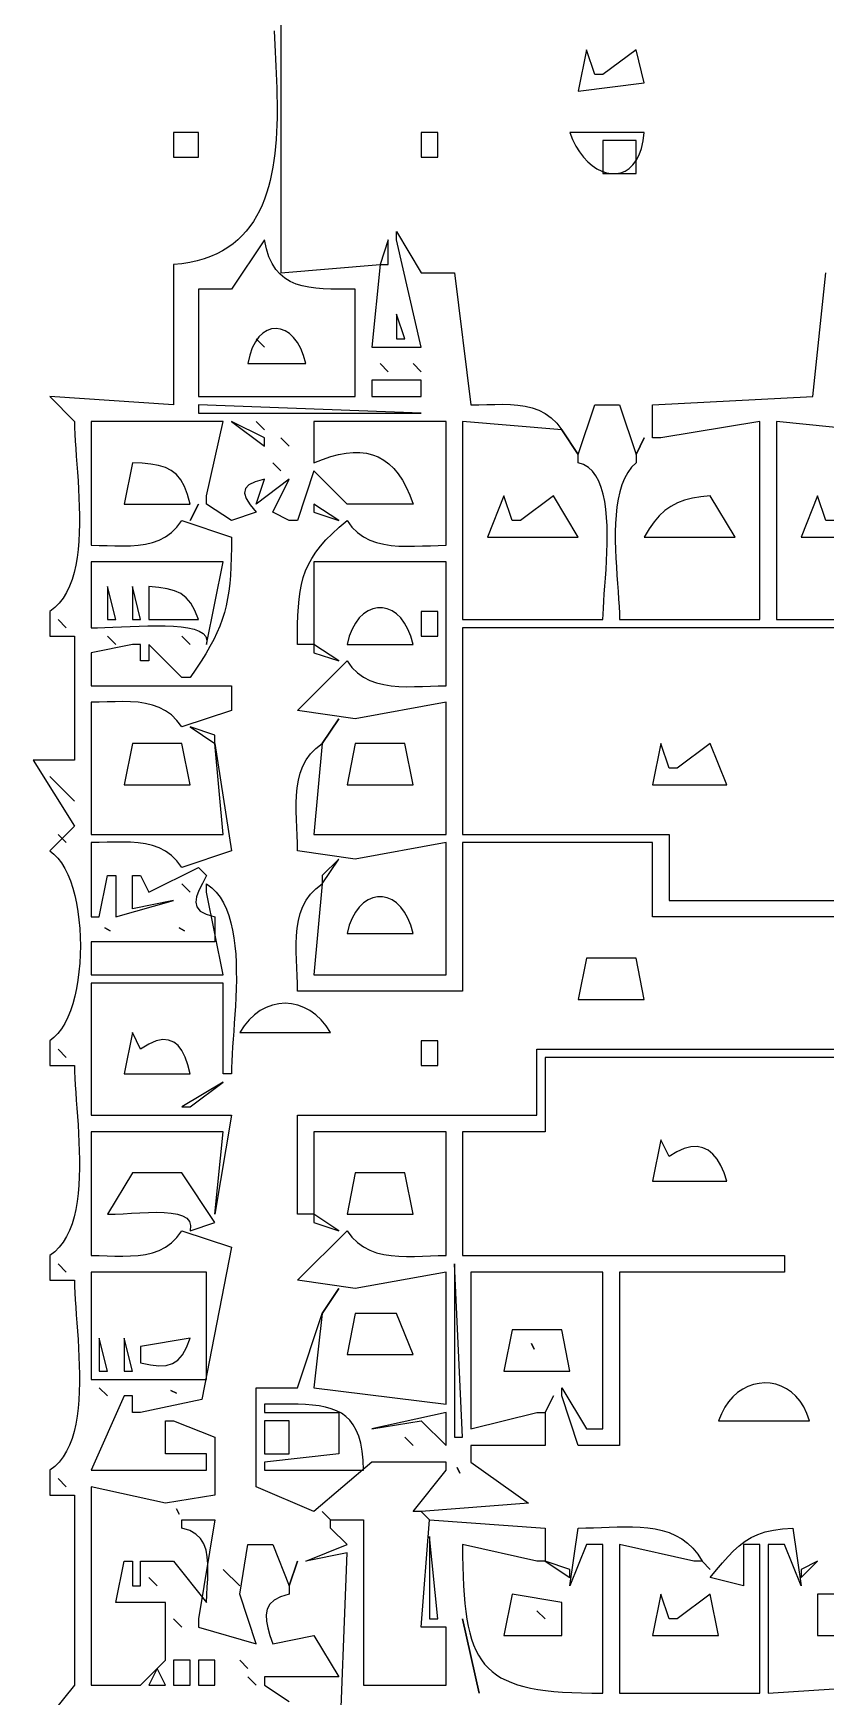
# Model space of a CAD drawing. Extents: x 0 to 1224, y 0 to 793.
# Drawn here: x 362 to 458, y 190.6 to 392 of the extents above; entities that cross this region are included whole.
import ezdxf

# ---------------------------------------------------------------- set-up
doc = ezdxf.new("R2010")
doc.units = 0
doc.layers.add('C251', color=251, linetype='CONTINUOUS')
doc.layers.add('C7', color=7, linetype='CONTINUOUS')

msp = doc.modelspace()

# ---------------------------------------------------------------- linework, layer by layer
at = {"layer": 'C251'}
msp.add_lwpolyline([(414, 200), (416, 191), (414, 200)], dxfattribs=at)
at = {"layer": 'C7'}
for points in [[(392, 398), (392, 363), (404, 364), (403, 354), (409, 354), (406, 367), (406, 368), (409, 363), (413, 363), (415, 347), (415.9689, 347.012), (416.9373, 347.0384), (417.8996, 347.0642), (418.8506, 347.0745), (419.7846, 347.0542), (420.6964, 346.9886), (421.5805, 346.8625), (422.4315, 346.661), (423.2439, 346.3692), (424.0124, 345.9722), (424.7315, 345.4549), (425.3958, 344.8025), (426, 344), (414, 345), (414, 321), (431, 321), (431.0125, 321.6584), (431.047, 322.4027), (431.0984, 323.2229), (431.1617, 324.1088), (431.2319, 325.0503), (431.304, 326.0373), (431.3732, 327.0597), (431.4342, 328.1075), (431.4823, 329.1705), (431.5125, 330.2387), (431.5196, 331.3019), (431.4988, 332.35), (431.445, 333.3731), (431.3534, 334.3609), (431.2188, 335.3033), (431.0364, 336.1904), (430.801, 337.0119), (430.5079, 337.7578), (430.1519, 338.418), (429.7281, 338.9825), (429.2315, 339.441), (428.6571, 339.7835), (428, 340), (428, 341), (430, 347), (433, 347), (435, 341), (435, 340), (434.4657, 339.4524), (434.0084, 338.8192), (433.6229, 338.1081), (433.3039, 337.3271), (433.0462, 336.484), (432.8447, 335.5868), (432.694, 334.6434), (432.589, 333.6616), (432.5244, 332.6494), (432.495, 331.6145), (432.4955, 330.5651), (432.5208, 329.5088), (432.5656, 328.4536), (432.6248, 327.4075), (432.6929, 326.3783), (432.765, 325.3738), (432.8356, 324.4021), (432.8997, 323.4709), (432.9519, 322.5883), (432.9871, 321.762), (433, 321), (450, 321), (450, 345), (438, 343), (437, 343), (437, 347), (456.396606, 348.027771), (458, 363)], [(391.1568, 392.2962), (391.2022, 391.457), (391.2496, 390.606), (391.2975, 389.7448), (391.3445, 388.8747), (391.3893, 387.9972), (391.4305, 387.114), (391.4667, 386.2264), (391.4967, 385.3359), (391.5189, 384.4441), (391.5322, 383.5524), (391.5349, 382.6623), (391.5259, 381.7753), (391.5038, 380.8929), (391.4672, 380.0166), (391.4146, 379.1479), (391.3448, 378.2882), (391.2564, 377.4391), (391.148, 376.602), (391.0183, 375.7785), (390.8659, 374.97), (390.6893, 374.178), (390.4874, 373.404), (390.2586, 372.6495), (390.0016, 371.916), (389.7151, 371.2049), (389.3977, 370.5178), (389.048, 369.8562), (388.6646, 369.2215), (388.2463, 368.6153), (387.7915, 368.039), (387.2991, 367.4941), (386.7675, 366.9821), (386.1954, 366.5045), (385.5815, 366.0628), (384.9244, 365.6585), (384.2227, 365.293), (383.4751, 364.9679), (382.6801, 364.6847), (381.8365, 364.4448), (380.9429, 364.2497), (379.9978, 364.1009), (379, 364), (379, 347), (364, 348), (367, 345), (367.0108, 344.2656), (367.041, 343.4733), (367.0867, 342.6286), (367.1444, 341.7374), (367.2103, 340.8055), (367.2809, 339.8385), (367.3523, 338.8422), (367.421, 337.8224), (367.4833, 336.7848), (367.5354, 335.7353), (367.5738, 334.6794), (367.5948, 333.623), (367.5946, 332.5719), (367.5697, 331.5317), (367.5163, 330.5083), (367.4307, 329.5073), (367.3093, 328.5346), (367.1485, 327.5959), (366.9445, 326.6969), (366.6937, 325.8434), (366.3924, 325.0412), (366.037, 324.2959), (365.6236, 323.6134), (365.1488, 322.9994), (364.6088, 322.4597), (364, 322), (364, 319), (367, 319), (367, 304), (362, 304), (367, 296), (364, 293), (364.5108, 292.6065), (364.9837, 292.118), (365.4189, 291.5417), (365.8162, 290.8849), (366.1756, 290.1549), (366.4972, 289.3591), (366.781, 288.5047), (367.027, 287.5991), (367.2351, 286.6497), (367.4053, 285.6636), (367.5378, 284.6483), (367.6324, 283.611), (367.6891, 282.5591), (367.708, 281.4999), (367.6891, 280.4407), (367.6324, 279.3888), (367.5378, 278.3515), (367.4053, 277.3362), (367.2351, 276.3502), (367.0269, 275.4007), (366.781, 274.4951), (366.4972, 273.6408), (366.1756, 272.845), (365.8162, 272.115), (365.4189, 271.4582), (364.9837, 270.8819), (364.5108, 270.3934), (364, 270), (364, 267), (367, 267), (367.0108, 266.2656), (367.041, 265.4732), (367.0867, 264.6286), (367.1444, 263.7374), (367.2103, 262.8054), (367.2809, 261.8384), (367.3523, 260.8422), (367.421, 259.8224), (367.4833, 258.7848), (367.5354, 257.7352), (367.5738, 256.6794), (367.5948, 255.623), (367.5946, 254.5719), (367.5697, 253.5317), (367.5163, 252.5083), (367.4307, 251.5073), (367.3093, 250.5346), (367.1485, 249.5959), (366.9445, 248.6969), (366.6937, 247.8435), (366.3924, 247.0412), (366.037, 246.296), (365.6236, 245.6135), (365.1488, 244.9995), (364.6088, 244.4597), (364, 244), (364, 241), (367, 241), (367.0108, 240.2656), (367.041, 239.4732), (367.0867, 238.6286), (367.1444, 237.7374), (367.2103, 236.8054), (367.2809, 235.8384), (367.3523, 234.8422), (367.421, 233.8224), (367.4833, 232.7848), (367.5354, 231.7352), (367.5738, 230.6794), (367.5948, 229.623), (367.5946, 228.5719), (367.5697, 227.5317), (367.5163, 226.5083), (367.4307, 225.5073), (367.3093, 224.5346), (367.1485, 223.5959), (366.9445, 222.6969), (366.6937, 221.8435), (366.3924, 221.0412), (366.037, 220.296), (365.6236, 219.6135), (365.1488, 218.9995), (364.6088, 218.4597), (364, 218), (364, 215), (367, 215), (367, 192), (363, 187)], [(429, 390), (428, 385), (436, 386), (435, 390), (431, 387), (430, 387), (429, 390)], [(379, 380), (379, 377), (382, 377), (382, 380), (379, 380)], [(409, 380), (409, 377), (411, 377), (411, 380), (409, 380)], [(427, 380), (427.327, 379.1388), (427.7137, 378.3497), (428.1523, 377.6359), (428.6351, 377.0004), (429.1542, 376.4462), (429.7018, 375.9766), (430.2701, 375.5945), (430.8514, 375.303), (431.4379, 375.1053), (432.0217, 375.0044), (432.5951, 375.0035), (433.1502, 375.1055), (433.6793, 375.3136), (434.1746, 375.6309), (434.6283, 376.0604), (435.0326, 376.6053), (435.3797, 377.2686), (435.6619, 378.0534), (435.8712, 378.9628), (436, 380), (427, 380)], [(431, 379), (431, 375), (435, 375), (435, 379), (431, 379)], [(386, 361), (382, 361), (382, 348), (401, 348), (401, 361), (399.9864, 360.9987), (398.9986, 361.0003), (398.0405, 361.0149), (397.1158, 361.0525), (396.2283, 361.1233), (395.3817, 361.2376), (394.5799, 361.4054), (393.8266, 361.6369), (393.1255, 361.9422), (392.4806, 362.3316), (391.8955, 362.815), (391.374, 363.4028), (390.9199, 364.1051), (390.5371, 364.9319), (390.2291, 365.8935), (390, 367), (386, 361)], [(405, 367), (404, 364), (405, 364), (405, 367)], [(406, 358), (406, 355), (407, 355), (406, 358)], [(388, 352), (395, 352), (394.7322, 352.9791), (394.3908, 353.8329), (393.9867, 354.5601), (393.5308, 355.1596), (393.0342, 355.6304), (392.5075, 355.9714), (391.962, 356.1815), (391.4083, 356.2595), (390.8575, 356.2044), (390.3205, 356.0152), (389.8082, 355.6906), (389.3316, 355.2296), (388.9015, 354.6312), (388.5289, 353.8941), (388.2248, 353.0174), (388, 352)], [(389, 355), (390, 354), (389, 355)], [(404, 352), (405, 351), (404, 352)], [(408, 352), (409, 351), (408, 352)], [(403, 350), (403, 348), (409, 348), (409, 350), (403, 350)], [(365, 347), (366, 346), (365, 347)], [(382, 347), (382, 346), (409, 346), (382, 347)], [(369, 345), (369, 330), (369.9689, 329.9879), (370.9373, 329.9615), (371.8996, 329.9356), (372.8505, 329.9254), (373.7846, 329.9456), (374.6964, 330.0113), (375.5805, 330.1374), (376.4314, 330.3388), (377.2439, 330.6306), (378.0124, 331.0277), (378.7315, 331.5449), (379.3958, 332.1974), (380, 333), (386, 331), (385.9937, 329.7193), (385.9729, 328.5251), (385.9343, 327.4087), (385.8745, 326.3612), (385.7904, 325.3739), (385.6787, 324.4378), (385.5361, 323.5442), (385.3593, 322.6843), (385.1453, 321.8493), (384.8906, 321.0304), (384.592, 320.2187), (384.2462, 319.4054), (383.8501, 318.5818), (383.4004, 317.7391), (382.8938, 316.8683), (382.327, 315.9607), (381.6968, 315.0075), (381, 314), (380, 314), (376, 318), (376, 316), (375, 316), (375, 318), (374, 318), (369, 317), (369, 313), (386, 313), (386, 310), (380, 308), (379.3958, 308.8025), (378.7315, 309.455), (378.0124, 309.9722), (377.2439, 310.3693), (376.4315, 310.661), (375.5805, 310.8625), (374.6964, 310.9886), (373.7846, 311.0543), (372.8506, 311.0745), (371.8997, 311.0642), (370.9373, 311.0384), (369.9689, 311.012), (369, 311), (369, 295), (385, 295), (384, 306), (386, 293), (380, 291), (379.3958, 291.8025), (378.7315, 292.4549), (378.0124, 292.9722), (377.2439, 293.3692), (376.4315, 293.661), (375.5805, 293.8625), (374.6964, 293.9886), (373.7846, 294.0542), (372.8506, 294.0745), (371.8997, 294.0642), (370.9373, 294.0384), (369.9689, 294.012), (369, 294), (369, 285), (370, 285), (371, 290), (372, 290), (372, 285), (379, 287), (374, 286), (374, 290), (375, 290), (376, 288), (382, 291), (383, 290), (382.4882, 289.0519), (382.0697, 288.2007), (381.7888, 287.4441), (381.6898, 286.7798), (381.817, 286.2055), (382.2149, 285.7189), (382.9278, 285.3178), (384, 285), (384, 282), (369, 282), (369, 278), (385, 278), (383, 288), (383, 289), (383.6088, 288.5402), (384.1488, 288.0004), (384.6236, 287.3864), (385.037, 286.7039), (385.3924, 285.9587), (385.6937, 285.1564), (385.9445, 284.3029), (386.1485, 283.404), (386.3093, 282.4652), (386.4307, 281.4925), (386.5163, 280.4916), (386.5697, 279.4682), (386.5946, 278.428), (386.5948, 277.3769), (386.5738, 276.3205), (386.5354, 275.2646), (386.4833, 274.215), (386.421, 273.1775), (386.3523, 272.1577), (386.2809, 271.1614), (386.2103, 270.1944), (386.1444, 269.2625), (386.0867, 268.3713), (386.041, 267.5266), (386.0108, 266.7343), (386, 266), (385, 266), (385, 277), (369, 277), (369, 261), (386, 261), (384, 249), (385, 259), (369, 259), (369, 244), (369.9689, 243.9879), (370.9373, 243.9615), (371.8996, 243.9356), (372.8505, 243.9254), (373.7846, 243.9456), (374.6964, 244.0113), (375.5805, 244.1374), (376.4314, 244.3388), (377.2439, 244.6306), (378.0124, 245.0277), (378.7315, 245.5449), (379.3958, 246.1974), (380, 247), (386, 245), (382.435974, 226.56868), (375, 225), (374, 225), (374, 227), (373, 227), (369, 218), (383, 218), (383, 220), (378, 220), (378, 224), (379, 224), (384, 222), (384, 215), (378, 214), (369, 216), (369, 192), (375, 192), (378, 195), (378, 202), (372, 202), (373, 207), (374, 207), (374, 204), (375, 204), (375, 207), (379, 207), (383, 202), (383.0215, 202.9252), (383.0706, 203.8691), (383.1242, 204.8164), (383.1593, 205.752), (383.1527, 206.6607), (383.0813, 207.5275), (382.9221, 208.3372), (382.6519, 209.0747), (382.2477, 209.7249), (381.6864, 210.2725), (380.9448, 210.7026), (380, 211), (380, 212), (384, 212), (382, 200), (382, 199), (389, 197), (387, 203), (388, 209), (391, 209), (393, 204), (393, 203), (391.9548, 202.6935), (391.1803, 202.2868), (390.6485, 201.7842), (390.3317, 201.1901), (390.2022, 200.5089), (390.232, 199.745), (390.3934, 198.9026), (390.6587, 197.9861), (391, 197), (396, 198), (399, 193), (390, 193), (390, 192), (393, 190)], [(468, 285), (437, 285), (437, 294), (414, 294), (414, 276), (394, 276), (393.9856, 276.9276), (393.9505, 277.878), (393.9064, 278.8437), (393.8653, 279.8177), (393.839, 280.7927), (393.8394, 281.7613), (393.8783, 282.7164), (393.9676, 283.6507), (394.1191, 284.5569), (394.3448, 285.4279), (394.6564, 286.2564), (395.0659, 287.035), (395.585, 287.7567), (396.2258, 288.4141), (397, 289), (396, 278), (412, 278), (412, 294), (401, 292), (394, 293), (393.9856, 293.9276), (393.9505, 294.878), (393.9064, 295.8437), (393.8653, 296.8177), (393.839, 297.7927), (393.8394, 298.7613), (393.8783, 299.7164), (393.9676, 300.6507), (394.1191, 301.5569), (394.3448, 302.4279), (394.6564, 303.2564), (395.0659, 304.035), (395.585, 304.7567), (396.2258, 305.4141), (397, 306), (396, 295), (412, 295), (412, 311), (401, 309), (394, 310), (400, 316), (400.5956, 315.2111), (401.2577, 314.5639), (401.9797, 314.0452), (402.7551, 313.6415), (403.5772, 313.3396), (404.4396, 313.126), (405.3356, 312.9876), (406.2588, 312.9108), (407.2025, 312.8825), (408.1602, 312.8892), (409.1254, 312.9177), (410.0914, 312.9545), (411.0518, 312.9864), (412, 313), (412, 328), (396, 328), (396, 318), (394, 318), (394.0035, 319.2503), (394.0184, 320.4178), (394.0512, 321.5097), (394.1083, 322.5336), (394.1961, 323.4967), (394.3212, 324.4064), (394.4899, 325.2701), (394.7088, 326.0952), (394.9842, 326.8891), (395.3227, 327.6591), (395.7307, 328.4126), (396.2147, 329.1569), (396.7811, 329.8995), (397.4363, 330.6478), (398.1869, 331.409), (399.0393, 332.1906), (400, 333), (400.5956, 332.2111), (401.2577, 331.5639), (401.9797, 331.0452), (402.7551, 330.6415), (403.5772, 330.3396), (404.4396, 330.126), (405.3356, 329.9876), (406.2588, 329.9108), (407.2025, 329.8825), (408.1602, 329.8892), (409.1254, 329.9177), (410.0914, 329.9545), (411.0518, 329.9864), (412, 330), (412, 345), (396, 345), (396, 340), (397.034, 340.4059), (398.0248, 340.7341), (398.9728, 340.9828), (399.8784, 341.1499), (400.7421, 341.2335), (401.5643, 341.2315), (402.3455, 341.142), (403.0861, 340.9631), (403.7866, 340.6926), (404.4474, 340.3288), (405.069, 339.8695), (405.6518, 339.3129), (406.1963, 338.6569), (406.7029, 337.8996), (407.1721, 337.039), (407.6043, 336.0731), (408, 335), (400, 335), (396, 339), (394, 333), (393, 333), (391, 334), (393, 338), (389, 335), (390, 338), (388.8688, 337.6923), (388.1084, 337.3181), (387.6939, 336.8644), (387.6005, 336.3185), (387.8036, 335.6676), (388.2783, 334.899), (389, 334), (386, 333), (383, 335), (383, 336), (385, 345), (369, 345)], [(386, 345), (390, 342), (390, 343), (386, 345)], [(389, 345), (390, 344), (389, 345)], [(462, 344), (452, 345), (452, 321), (468, 321), (468, 345), (467, 345), (465, 340), (466, 346), (462, 344)], [(392, 343), (393, 342), (392, 343)], [(426, 344), (428, 341), (426, 344)], [(436, 343), (435, 341), (436, 343)], [(374, 340), (373, 335), (381, 335), (380.691, 336.1698), (380.316, 337.1399), (379.8671, 337.9295), (379.3364, 338.5575), (378.7163, 339.043), (377.9988, 339.405), (377.1762, 339.6627), (376.2408, 339.835), (375.1846, 339.9411), (374, 340)], [(391, 340), (392, 339), (391, 340)], [(382, 335), (381, 333), (382, 335)], [(396, 335), (396, 334), (399, 333), (396, 335)], [(419, 336), (417, 331), (428, 331), (425, 336), (421, 333), (420, 333), (419, 336)], [(436, 331), (447, 331), (444, 336), (442.8643, 335.882), (441.8291, 335.7028), (440.8847, 335.4535), (440.0214, 335.1253), (439.2294, 334.7091), (438.4991, 334.1963), (437.8207, 333.5778), (437.1845, 332.8448), (436.5808, 331.9885), (436, 331)], [(457, 336), (455, 331), (466, 331), (463, 336), (459, 333), (458, 333), (457, 336)], [(369, 328), (369, 320), (369.7983, 320.0113), (370.6878, 320.0411), (371.651, 320.0833), (372.6702, 320.1316), (373.7279, 320.18), (374.8066, 320.2221), (375.8887, 320.252), (376.9567, 320.2633), (377.993, 320.2499), (378.9802, 320.2057), (379.9005, 320.1244), (380.7366, 319.9999), (381.4708, 319.826), (382.0856, 319.5966), (382.5635, 319.3055), (382.8869, 318.9464), (383.0382, 318.5133), (383, 318), (385, 328), (369, 328)], [(371, 325), (371, 321), (372, 321), (371, 325)], [(374, 325), (374, 321), (375, 321), (374, 325)], [(376, 325), (376, 321), (382, 321), (381.5665, 322.1146), (381.0783, 322.9892), (380.5176, 323.6558), (379.8665, 324.1469), (379.107, 324.4946), (378.2214, 324.7312), (377.1916, 324.8889), (376, 325)], [(400, 318), (408, 318), (407.7303, 318.9857), (407.3854, 319.8483), (406.9751, 320.5876), (406.5095, 321.2037), (405.9987, 321.6966), (405.4528, 322.0663), (404.8817, 322.3127), (404.2955, 322.4359), (403.7043, 322.4359), (403.1182, 322.3127), (402.5471, 322.0662), (402.0011, 321.6966), (401.4903, 321.2037), (401.0248, 320.5876), (400.6145, 319.8483), (400.2695, 318.9857), (400, 318)], [(365, 321), (366, 320), (365, 321)], [(409, 322), (409, 319), (411, 319), (411, 322), (409, 322)], [(371, 319), (372, 318), (371, 319)], [(380, 319), (381, 318), (380, 319)], [(414, 320), (414, 295), (439, 295), (439, 287), (468, 287)], [(468, 320), (414, 320)], [(396, 318), (396, 317), (399, 316), (396, 318)], [(399, 309), (397, 306), (399, 309)], [(381, 308), (384, 306), (384, 307), (381, 308)], [(374, 306), (373, 301), (381, 301), (380, 306), (374, 306)], [(401, 306), (400, 301), (408, 301), (407, 306), (401, 306)], [(438, 306), (437, 301), (446, 301), (444, 306), (440, 303), (439, 303), (438, 306)], [(364, 302), (367, 299), (364, 302)], [(365, 295), (366, 294), (365, 295)], [(399, 292), (397, 290), (397, 289), (399, 292)], [(380, 289), (381, 288), (380, 289)], [(400, 283), (408, 283), (407.7304, 283.9857), (407.3854, 284.8483), (406.9751, 285.5876), (406.5095, 286.2037), (405.9987, 286.6966), (405.4528, 287.0663), (404.8817, 287.3127), (404.2955, 287.4359), (403.7044, 287.4359), (403.1182, 287.3127), (402.5471, 287.0663), (402.0012, 286.6966), (401.4904, 286.2037), (401.0248, 285.5876), (400.6145, 284.8483), (400.2695, 283.9857), (400, 283)], [(370.666656, 283.666656), (371.333344, 283.333344), (370.666656, 283.666656)], [(379.666656, 283.666656), (380.333344, 283.333344), (379.666656, 283.666656)], [(429, 280), (428, 275), (436, 275), (435, 280), (429, 280)], [(387, 271), (398, 271), (397.4558, 271.832), (396.8543, 272.5532), (396.2036, 273.1634), (395.512, 273.6626), (394.7877, 274.0509), (394.0388, 274.3283), (393.2734, 274.4947), (392.5, 274.5502), (391.7265, 274.4947), (390.9611, 274.3283), (390.2122, 274.0509), (389.4879, 273.6626), (388.7963, 273.1634), (388.1456, 272.5532), (387.5441, 271.832), (387, 271)], [(374, 271), (373, 266), (381, 266), (380.7216, 267.0933), (380.3898, 268.0349), (379.9978, 268.8155), (379.5388, 269.4258), (379.006, 269.8569), (378.3928, 270.0993), (377.6924, 270.1441), (376.8979, 269.9819), (376.0027, 269.6036), (375, 269), (374, 271)], [(409, 270), (409, 267), (411, 267), (411, 270), (409, 270)], [(365, 269), (366, 268), (365, 269)], [(468, 268), (424, 268), (424, 259), (414, 259), (414, 244), (453, 244), (453, 242), (433, 242), (433, 221), (428, 221), (426, 227), (426, 228), (429, 223), (431, 223), (431, 242), (415, 242), (415, 223), (423, 225), (424, 225), (424, 221), (415, 221), (415, 219), (422, 214), (409, 213), (408, 213), (412, 218), (412, 219), (403, 219), (396, 213), (389, 216), (389, 228), (394, 228), (397, 237), (396, 228), (412, 226), (412, 242), (401, 240), (394, 241), (400, 247), (400.5956, 246.2111), (401.2577, 245.5639), (401.9797, 245.0452), (402.7551, 244.6415), (403.5772, 244.3396), (404.4396, 244.1261), (405.3356, 243.9876), (406.2588, 243.9109), (407.2025, 243.8825), (408.1602, 243.8892), (409.1254, 243.9177), (410.0914, 243.9545), (411.0518, 243.9864), (412, 244), (412, 259), (396, 259), (396, 249), (394, 249), (394, 261), (423, 261), (423, 269), (468, 269)], [(380, 262), (381, 262), (385, 265), (380, 262)], [(438, 258), (437, 253), (446, 253), (445.6632, 254.0257), (445.2684, 254.9187), (444.8151, 255.6732), (444.3024, 256.2831), (443.7298, 256.7424), (443.0967, 257.0451), (442.4023, 257.1852), (441.6461, 257.1567), (440.8274, 256.9537), (439.9456, 256.5701), (439, 256), (438, 258)], [(374, 254), (371, 249), (371.9181, 249.0169), (372.8931, 249.0593), (373.9028, 249.1147), (374.9252, 249.1705), (375.9382, 249.2143), (376.9199, 249.2335), (377.8482, 249.2156), (378.701, 249.148), (379.4564, 249.0184), (380.0922, 248.8141), (380.5866, 248.5226), (380.9173, 248.1314), (381.0624, 247.628), (381, 247), (384, 248), (380, 254), (374, 254)], [(401, 254), (400, 249), (408, 249), (407, 254), (401, 254)], [(396, 249), (396, 248), (399, 247), (396, 249)], [(365, 243), (366, 242), (365, 243)], [(369, 242), (369, 229), (383, 229), (383, 242), (369, 242)], [(413, 243), (413, 222), (414, 222), (413, 243)], [(399, 240), (397, 237), (399, 240)], [(401, 237), (400, 232), (408, 232), (406, 237), (401, 237)], [(370, 234), (370, 230), (371, 230), (370, 234)], [(373, 234), (373, 230), (374, 230), (373, 234)], [(375, 233), (375, 231), (376.196, 230.7635), (377.2248, 230.6568), (378.1063, 230.7024), (378.8603, 230.9227), (379.5068, 231.3402), (380.0657, 231.9772), (380.5568, 232.8564), (381, 234), (375, 233)], [(420, 235), (419, 230), (427, 230), (426, 235), (420, 235)], [(422.333344, 233.333328), (422.666656, 232.666672), (422.333344, 233.333328)], [(370, 228), (371, 227), (370, 228)], [(378.666656, 227.666672), (379.333344, 227.333328), (378.666656, 227.666672)], [(445, 224), (456, 224), (455.6959, 224.8862), (455.3176, 225.6759), (454.8731, 226.3694), (454.3704, 226.9674), (453.8176, 227.4704), (453.2228, 227.8791), (452.594, 228.1938), (451.9394, 228.4153), (451.2669, 228.5441), (450.5847, 228.5806), (449.9008, 228.5256), (449.2232, 228.3795), (448.5601, 228.1429), (447.9195, 227.8164), (447.3094, 227.4005), (446.738, 226.8958), (446.2133, 226.3028), (445.7433, 225.6222), (445.3362, 224.8543), (445, 224)], [(390, 226), (390, 225), (399, 225), (399, 220), (390, 219), (390, 218), (402, 218), (401.9518, 219.2166), (401.8386, 220.3037), (401.6614, 221.2685), (401.4215, 222.1184), (401.12, 222.8606), (400.7581, 223.5022), (400.3369, 224.0507), (399.8576, 224.5132), (399.3214, 224.897), (398.7294, 225.2094), (398.0829, 225.4576), (397.3829, 225.6488), (396.6307, 225.7904), (395.8274, 225.8895), (394.9741, 225.9535), (394.0721, 225.9896), (393.1226, 226.005), (392.1266, 226.007), (391.0853, 226.0029), (390, 226)], [(425, 227), (424, 225), (425, 227)], [(390, 224), (390, 220), (393, 220), (393, 224), (390, 224)], [(403, 223), (409, 224), (412, 221), (412, 225), (403, 223)], [(407, 222), (408, 221), (407, 222)], [(413.333344, 218.333328), (413.666656, 217.666672), (413.333344, 218.333328)], [(365, 217), (366, 216), (365, 217)], [(379.333344, 213.333328), (379.666656, 212.666672), (379.333344, 213.333328)], [(399, 182), (400, 208), (395, 207), (400, 209), (398, 211), (398, 212), (402, 212), (402, 192), (412, 192), (412, 199), (409, 199), (410, 212), (424, 211), (424, 207), (423, 207), (414, 209), (414.0066, 207.6505), (414.0259, 206.3679), (414.0597, 205.1507), (414.11, 203.9971), (414.1784, 202.9056), (414.2669, 201.8745), (414.3774, 200.9023), (414.5116, 199.9873), (414.6714, 199.128), (414.8588, 198.3227), (415.0754, 197.5697), (415.3232, 196.8676), (415.604, 196.2146), (415.9197, 195.6092), (416.272, 195.0497), (416.663, 194.5346), (417.0943, 194.0622), (417.5679, 193.631), (418.0857, 193.2392), (418.6493, 192.8853), (419.2608, 192.5678), (419.9219, 192.2848), (420.6345, 192.035), (421.4005, 191.8166), (422.2217, 191.628), (423.0999, 191.4676), (424.037, 191.3339), (425.0349, 191.2251), (426.0953, 191.1398), (427.2202, 191.0762), (428.4114, 191.0328), (429.6707, 191.0079), (431, 191), (431, 209), (429, 209), (427, 204), (428, 211), (428.9208, 211.0117), (429.8567, 211.0413), (430.8029, 211.0803), (431.7546, 211.1201), (432.707, 211.1523), (433.6556, 211.1683), (434.5953, 211.1595), (435.5217, 211.1176), (436.4298, 211.034), (437.315, 210.9001), (438.1724, 210.7075), (438.9974, 210.4477), (439.7852, 210.1121), (440.5311, 209.6922), (441.2302, 209.1796), (441.8779, 208.5657), (442.4694, 207.842), (443, 207), (442, 207), (433, 209), (433, 191), (450, 191), (450, 209), (448, 209), (448, 204), (444, 205), (444.7634, 205.9375), (445.4762, 206.7923), (446.1574, 207.5655), (446.8259, 208.2578), (447.5009, 208.8703), (448.2012, 209.4038), (448.9459, 209.8594), (449.754, 210.2379), (450.6444, 210.5403), (451.6362, 210.7674), (452.7484, 210.9204), (454, 211), (455, 204), (453, 209), (451, 209), (451, 191), (466.396606, 192.027786)], [(397, 213), (398, 212), (397, 213)], [(409, 213), (410, 212), (409, 213)], [(410, 210), (410, 200), (411, 200), (410, 210)], [(385, 206), (387, 204), (385, 206)], [(394, 207), (393, 204), (394, 207)], [(424, 207), (427, 205), (427, 206), (424, 207)], [(443, 207), (444, 206), (443, 207)], [(457, 207), (455, 206), (455, 205), (457, 207)], [(376, 205), (377, 204), (376, 205)], [(420, 203), (419, 198), (426, 198), (426, 202), (420, 203)], [(438, 203), (437, 198), (445, 198), (444, 203), (440, 200), (439, 200), (438, 203)], [(457, 203), (457, 198), (464, 198), (463, 203), (457, 203)], [(379, 200), (380, 199), (379, 200)], [(423, 201), (424, 200), (423, 201)], [(377, 194), (376, 192), (378, 192), (377, 194)], [(379, 195), (379, 192), (381, 192), (381, 195), (379, 195)], [(382, 195), (382, 192), (384, 192), (384, 195), (382, 195)], [(387, 195), (388, 194), (387, 195)], [(388, 193), (389, 192), (388, 193)]]:
    msp.add_lwpolyline(points, dxfattribs=at)

doc.saveas('drawing.dxf')
